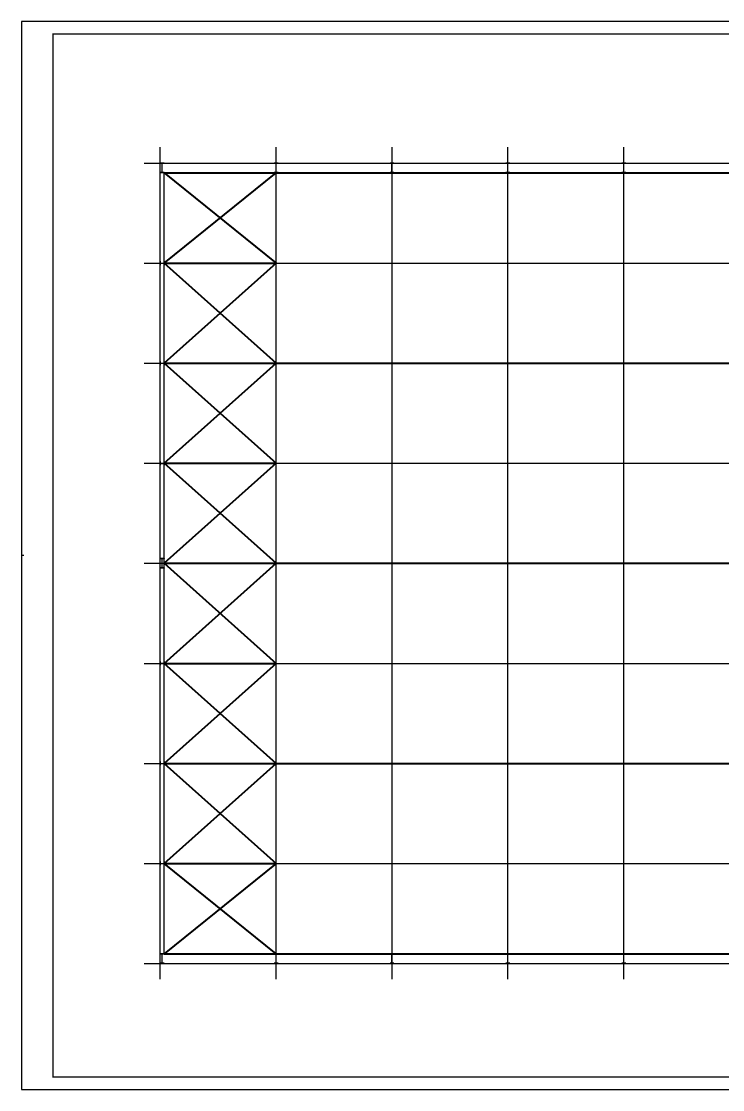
# Model space of a CAD drawing. Extents: x -9001 to 151288, y 75886 to 362543.
# Drawn here: x 56168 to 100335, y 222992 to 290272 of the extents above; entities that cross this region are included whole.
import ezdxf
from ezdxf.enums import TextEntityAlignment as Align

# ---------------------------------------------------------------- set-up
doc = ezdxf.new("R2010")
doc.units = 0
doc.header["$LTSCALE"] = 1000
doc.header["$MEASUREMENT"] = 0
doc.layers.add('DOTE', color=1, linetype='Continuous')
doc.layers.add('PUB_TITLE', color=4, linetype='Continuous')
doc.styles.get("Standard").update_dxf_attribs({"font": 'gbenor.shx', "bigfont": 'gbcbig.shx'})

# ---------------------------------------------------------------- blocks, each defined once
blk = doc.blocks.new('$titleblk$00000167')
blk.add_line((-1187, 420.5), (-1189, 420.5))
blk.add_lwpolyline([(-1189, 0), (0, 0), (0, 841), (-1189, 841)], close=True)
at = {"const_width": 1}
blk.add_lwpolyline([(-1164, 10), (-10, 10), (-10, 831), (-1164, 831)], close=True, dxfattribs=at)
at = {"flags": 4}
for tag, p in [('(扩展图名)', (-62.12, 184.1)), ('图名', (-62.12, 180.13)), ('日期', (-62.12, 172.03)), ('图号', (-62.12, 163.99)), ('比例', (-62.12, 156)), ('子项', (-59.56, 82.07)), ('工程名称', (-59.24, 70.19)), ('设计号', (-36.91, 28.62))]:
    blk.add_attdef(tag, text='', height=3.5, dxfattribs=at).set_placement(p, align=Align.CENTER)
for tag, p in [('设计人', (-64.84, 148.13)), ('负责人', (-64.71, 140.27)), ('主持人', (-64.73, 132.26)), ('校对人', (-64.28, 124.4)), ('审核人', (-63.96, 116.15)), ('审定人', (-64.16, 107.95)), ('所长', (-64.16, 99.76))]:
    blk.add_attdef(tag, p, '', height=3.5)

msp = doc.modelspace()

# ---------------------------------------------------------------- linework, layer by layer
at = {"color": 0}
for p, q in [((65161.6, 281339), (64911.6, 281339)), ((64911.6, 281339), (64911.6, 281329)), ((65161.6, 281329), (64911.6, 281329)), ((65161.6, 281339), (65161.6, 281329)), ((72336.6, 281339), (72086.6, 281339)), ((72086.6, 281339), (72086.6, 281329)), ((72336.6, 281329), (72086.6, 281329)), ((72336.6, 281339), (72336.6, 281329)), ((79636.6, 281339), (79386.6, 281339)), ((79386.6, 281339), (79386.6, 281329)), ((79636.6, 281329), (79386.6, 281329)), ((79636.6, 281339), (79636.6, 281329)), ((86936.6, 281339), (86686.6, 281339)), ((86686.6, 281339), (86686.6, 281329)), ((86936.6, 281329), (86686.6, 281329)), ((86936.6, 281339), (86936.6, 281329)), ((94236.6, 281339), (93986.6, 281339)), ((93986.6, 281339), (93986.6, 281329)), ((94236.6, 281329), (93986.6, 281329)), ((94236.6, 281339), (94236.6, 281329)), ((65161.6, 280749), (64911.6, 280749)), ((64911.6, 280749), (64911.6, 280739)), ((65161.6, 280739), (64911.6, 280739)), ((65161.6, 280749), (65161.6, 280739)), ((72336.6, 280749), (72086.6, 280749)), ((72086.6, 280749), (72086.6, 280739)), ((72336.6, 280739), (72086.6, 280739)), ((72336.6, 280749), (72336.6, 280739)), ((79636.6, 280749), (79386.6, 280749)), ((79386.6, 280749), (79386.6, 280739)), ((79636.6, 280739), (79386.6, 280739)), ((79636.6, 280749), (79636.6, 280739)), ((86936.6, 280749), (86686.6, 280749)), ((86686.6, 280749), (86686.6, 280739)), ((86936.6, 280739), (86686.6, 280739)), ((86936.6, 280749), (86936.6, 280739)), ((94236.6, 280749), (93986.6, 280749)), ((93986.6, 280749), (93986.6, 280739)), ((94236.6, 280739), (93986.6, 280739)), ((94236.6, 280749), (94236.6, 280739)), ((64911.6, 275159), (64921.6, 275159)), ((64911.6, 274919), (64921.6, 274919)), ((65151.6, 275159), (65161.6, 275159)), ((65151.6, 274919), (65151.6, 275159)), ((65161.6, 274919), (65151.6, 274919)), ((65161.6, 275159), (65161.6, 274919)), ((64911.6, 268859), (64921.6, 268859)), ((64911.6, 268619), (64921.6, 268619)), ((65151.6, 268859), (65161.6, 268859)), ((65151.6, 268619), (65151.6, 268859)), ((65161.6, 268619), (65151.6, 268619)), ((65161.6, 268859), (65161.6, 268619)), ((64911.6, 262559), (64921.6, 262559)), ((65151.6, 262559), (65161.6, 262559)), ((65151.6, 262319), (65151.6, 262559)), ((65161.6, 262559), (65161.6, 262319)), ((64911.6, 262319), (64921.6, 262319)), ((65161.6, 262319), (65151.6, 262319)), ((65161.6, 256439), (64911.6, 256439)), ((64911.6, 256439), (64911.6, 256429)), ((65161.6, 256429), (64911.6, 256429)), ((65161.6, 256439), (65161.6, 256429)), ((65161.6, 255849), (64911.6, 255849)), ((64911.6, 255849), (64911.6, 255839)), ((65161.6, 255839), (64911.6, 255839)), ((65161.6, 255849), (65161.6, 255839)), ((64911.6, 249959), (64921.6, 249959)), ((64911.6, 249719), (64921.6, 249719)), ((65151.6, 249959), (65161.6, 249959)), ((65151.6, 249719), (65151.6, 249959)), ((65161.6, 249719), (65151.6, 249719)), ((65161.6, 249959), (65161.6, 249719)), ((64911.6, 243659), (64921.6, 243659)), ((65151.6, 243659), (65161.6, 243659)), ((65151.6, 243419), (65151.6, 243659)), ((65161.6, 243659), (65161.6, 243419)), ((64911.6, 243419), (64921.6, 243419)), ((65161.6, 243419), (65151.6, 243419)), ((64911.6, 237359), (64921.6, 237359)), ((64911.6, 237119), (64921.6, 237119)), ((65151.6, 237359), (65161.6, 237359)), ((65151.6, 237119), (65151.6, 237359)), ((65161.6, 237119), (65151.6, 237119)), ((65161.6, 237359), (65161.6, 237119)), ((65161.6, 231539), (64911.6, 231539)), ((64911.6, 231539), (64911.6, 231529)), ((65161.6, 231529), (64911.6, 231529)), ((65161.6, 231539), (65161.6, 231529)), ((72336.6, 231539), (72086.6, 231539)), ((72086.6, 231539), (72086.6, 231529)), ((72336.6, 231529), (72086.6, 231529)), ((72336.6, 231539), (72336.6, 231529)), ((79636.6, 231539), (79386.6, 231539)), ((79386.6, 231539), (79386.6, 231529)), ((79636.6, 231529), (79386.6, 231529)), ((79636.6, 231539), (79636.6, 231529)), ((86936.6, 231539), (86686.6, 231539)), ((86686.6, 231539), (86686.6, 231529)), ((86936.6, 231529), (86686.6, 231529)), ((86936.6, 231539), (86936.6, 231529)), ((94236.6, 231539), (93986.6, 231539)), ((93986.6, 231539), (93986.6, 231529)), ((94236.6, 231529), (93986.6, 231529)), ((94236.6, 231539), (94236.6, 231529)), ((65161.6, 230949), (64911.6, 230949)), ((64911.6, 230949), (64911.6, 230939)), ((65161.6, 230939), (64911.6, 230939)), ((65161.6, 230949), (65161.6, 230939)), ((72336.6, 230949), (72086.6, 230949)), ((72086.6, 230949), (72086.6, 230939)), ((72336.6, 230939), (72086.6, 230939)), ((72336.6, 230949), (72336.6, 230939)), ((79636.6, 230949), (79386.6, 230949)), ((79386.6, 230949), (79386.6, 230939)), ((79636.6, 230939), (79386.6, 230939)), ((79636.6, 230949), (79636.6, 230939)), ((86936.6, 230949), (86686.6, 230949)), ((86686.6, 230949), (86686.6, 230939)), ((86936.6, 230939), (86686.6, 230939)), ((86936.6, 230949), (86936.6, 230939)), ((94236.6, 230949), (93986.6, 230949)), ((93986.6, 230949), (93986.6, 230939)), ((94236.6, 230939), (93986.6, 230939)), ((94236.6, 230949), (94236.6, 230939))]:
    msp.add_line(p, q, dxfattribs=at)
at = {"color": 150, "lineweight": 40}
for p, q in [((65161.6, 280739), (72211.6, 275039)), ((65161.6, 275039), (72211.6, 280739)), ((72211.6, 275039), (65161.6, 268739)), ((72211.6, 268739), (65161.6, 275039)), ((65161.6, 268739), (72211.6, 262439)), ((65161.6, 262439), (72211.6, 268739)), ((72211.6, 262439), (65161.6, 256139)), ((72211.6, 256139), (65161.6, 262439)), ((65161.6, 256139), (72211.6, 249839)), ((65161.6, 249839), (72211.6, 256139)), ((72211.6, 249839), (65161.6, 243539)), ((72211.6, 243539), (65161.6, 249839)), ((65161.6, 243539), (72211.6, 237239)), ((65161.6, 237239), (72211.6, 243539)), ((72211.6, 237239), (65161.6, 231539)), ((72211.6, 231539), (65161.6, 237239))]:
    msp.add_line(p, q, dxfattribs=at)
at = {"color": 2, "lineweight": 40}
for p, q in [((65161.6, 275039), (72211.6, 275039)), ((65161.6, 268739), (137661.6, 268739)), ((65161.6, 268739), (72211.6, 268739)), ((65161.6, 262439), (72211.6, 262439)), ((65161.6, 256139), (137661.6, 256139)), ((65161.6, 249839), (72211.6, 249839)), ((65161.6, 243539), (137661.6, 243539)), ((65161.6, 243539), (72211.6, 243539)), ((65161.6, 237239), (72211.6, 237239))]:
    msp.add_line(p, q, dxfattribs=at)
at = {"color": 2}
msp.add_line((65161.6, 256139), (72211.6, 256139), dxfattribs=at)
at = {"layer": 'DOTE'}
for p, q in [((64911.6, 229939), (64911.6, 282339)), ((72211.6, 229939), (72211.6, 282339)), ((79511.6, 229939), (79511.6, 282339)), ((86811.6, 229939), (86811.6, 282339)), ((94111.6, 229939), (94111.6, 282339)), ((63911.6, 281339), (138911.6, 281339)), ((65036.6, 280739), (65036.6, 281339)), ((72211.6, 280739), (72211.6, 281339)), ((79511.6, 280739), (79511.6, 281339)), ((86811.6, 280739), (86811.6, 281339)), ((94111.6, 280739), (94111.6, 281339)), ((63911.6, 275039), (138911.6, 275039)), ((63911.6, 268739), (138911.6, 268739)), ((63911.6, 262439), (138911.6, 262439)), ((65036.6, 255839), (65036.6, 256439)), ((63911.6, 256139), (138911.6, 256139)), ((63911.6, 249839), (138911.6, 249839)), ((63911.6, 243539), (138911.6, 243539)), ((63911.6, 237239), (138911.6, 237239)), ((65036.6, 230939), (65036.6, 231539)), ((72211.6, 230939), (72211.6, 231539)), ((79511.6, 230939), (79511.6, 231539)), ((86811.6, 230939), (86811.6, 231539)), ((94111.6, 230939), (94111.6, 231539)), ((63911.6, 230939), (138911.6, 230939))]:
    msp.add_line(p, q, dxfattribs=at)
at = {"layer": 'DOTE', "color": 0}
for p, q in [((65033.6, 280749), (65033.6, 281329)), ((65039.6, 280749), (65039.6, 281329)), ((72208.6, 280749), (72208.6, 281329)), ((72214.6, 280749), (72214.6, 281329)), ((79508.6, 280749), (79508.6, 281329)), ((79514.6, 280749), (79514.6, 281329)), ((86808.6, 280749), (86808.6, 281329)), ((86814.6, 280749), (86814.6, 281329)), ((94108.6, 280749), (94108.6, 281329)), ((94114.6, 280749), (94114.6, 281329)), ((65161.6, 231539), (65161.6, 280739)), ((64921.6, 274919), (64921.6, 275159)), ((64921.6, 275042), (65151.6, 275042)), ((64921.6, 275036), (65151.6, 275036)), ((64921.6, 268619), (64921.6, 268859)), ((64921.6, 268742), (65151.6, 268742)), ((64921.6, 268736), (65151.6, 268736)), ((64921.6, 262319), (64921.6, 262559)), ((64921.6, 262442), (65151.6, 262442)), ((64921.6, 262436), (65151.6, 262436)), ((65033.6, 255849), (65033.6, 256429)), ((65039.6, 255849), (65039.6, 256429)), ((64921.6, 249719), (64921.6, 249959)), ((64921.6, 249842), (65151.6, 249842)), ((64921.6, 249836), (65151.6, 249836)), ((64921.6, 243419), (64921.6, 243659)), ((64921.6, 243542), (65151.6, 243542)), ((64921.6, 243536), (65151.6, 243536)), ((64921.6, 237119), (64921.6, 237359)), ((64921.6, 237242), (65151.6, 237242)), ((64921.6, 237236), (65151.6, 237236)), ((65033.6, 230949), (65033.6, 231529)), ((65039.6, 230949), (65039.6, 231529)), ((72208.6, 230949), (72208.6, 231529)), ((72214.6, 230949), (72214.6, 231529)), ((79508.6, 230949), (79508.6, 231529)), ((79514.6, 230949), (79514.6, 231529)), ((86808.6, 230949), (86808.6, 231529)), ((86814.6, 230949), (86814.6, 231529)), ((94108.6, 230949), (94108.6, 231529)), ((94114.6, 230949), (94114.6, 231529))]:
    msp.add_line(p, q, dxfattribs=at)
at = {"layer": 'DOTE', "color": 2, "lineweight": 40}
for p, q in [((65161.6, 280739), (137661.6, 280739)), ((65161.6, 231539), (137661.6, 231539))]:
    msp.add_line(p, q, dxfattribs=at)

# ---------------------------------------------------------------- block references
at = {"layer": 'PUB_TITLE', "xscale": 80, "yscale": 80, "zscale": 80}
msp.add_blockref('$titleblk$00000167', (151288.1, 222991.8), dxfattribs=at)

doc.saveas('drawing.dxf')
